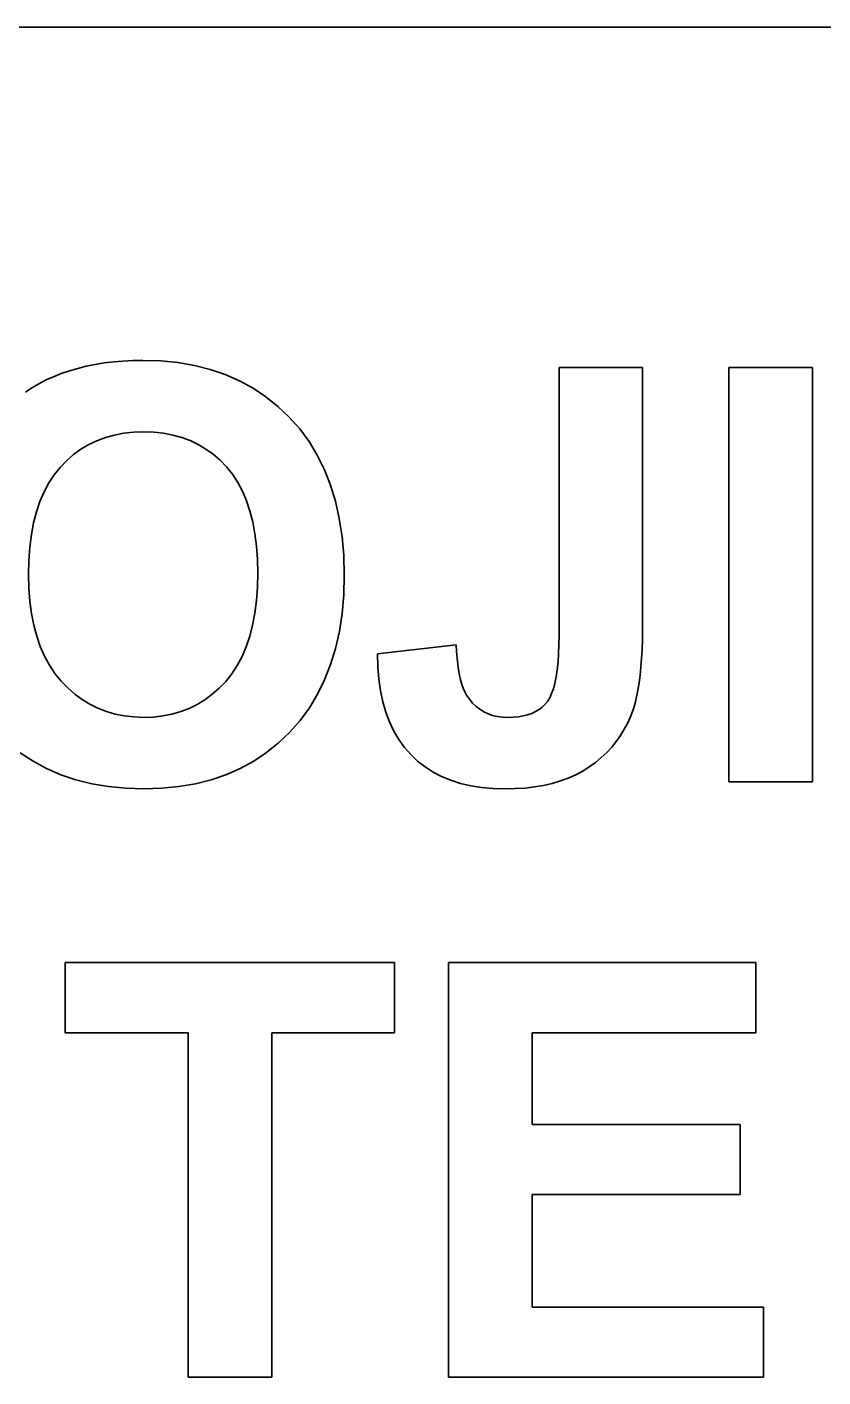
# Model space of a CAD drawing. Extents: x 23 to 587, y 4 to 413.
# Drawn here: x 246.664 to 248.586, y 164.786 to 168.044 of the extents above; entities that cross this region are included whole.
import ezdxf

# ---------------------------------------------------------------- set-up
doc = ezdxf.new("R2010")
doc.units = 0
doc.layers.get('0').update_dxf_attribs({"lineweight": 13})

# ---------------------------------------------------------------- blocks, each defined once
blk = doc.blocks.new('BLOCK7080')
at = {"color": 7, "lineweight": 35}
blk.add_line((-63, 55.05), (-17, 55.05), dxfattribs=at)
at = {"color": 7, "lineweight": 35, "ltscale": 0.001107}
for p, q in [((-43.574, 53.4215), (-43.5303, 53.4286)), ((-43.6366, 51.8041), (-43.6722, 51.8304))]:
    blk.add_line(p, q, dxfattribs=at)
at = {"color": 7, "lineweight": 35, "ltscale": 0.001129}
for p, q in [((-43.5303, 53.4286), (-43.4854, 53.4341)), ((-43.6722, 51.8304), (-43.7061, 51.8602))]:
    blk.add_line(p, q, dxfattribs=at)
at = {"color": 7, "lineweight": 35, "ltscale": 0.001154}
blk.add_line((-43.4854, 53.4341), (-43.4395, 53.4381), dxfattribs=at)
at = {"color": 7, "lineweight": 35, "ltscale": 0.001179}
blk.add_line((-43.4395, 53.4381), (-43.3924, 53.4405), dxfattribs=at)
at = {"color": 7, "lineweight": 35, "ltscale": 0.001207}
blk.add_line((-43.3924, 53.4405), (-43.3441, 53.4413), dxfattribs=at)
at = {"color": 7, "lineweight": 35, "ltscale": 0.002167}
blk.add_line((-43.3441, 53.4413), (-43.2574, 53.4385), dxfattribs=at)
at = {"color": 7, "lineweight": 35, "ltscale": 0.002088}
blk.add_line((-43.2574, 53.4385), (-43.1743, 53.4303), dxfattribs=at)
at = {"color": 7, "lineweight": 35, "ltscale": 0.002018}
blk.add_line((-43.1743, 53.4303), (-43.0948, 53.4166), dxfattribs=at)
at = {"color": 7, "lineweight": 35, "ltscale": 0.000762368}
blk.add_line((-43.8031, 53.3498), (-43.7752, 53.3621), dxfattribs=at)
at = {"color": 7, "lineweight": 35, "ltscale": 0.00102}
blk.add_line((-43.7752, 53.3621), (-43.7372, 53.3771), dxfattribs=at)
at = {"color": 7, "lineweight": 35, "ltscale": 0.001034}
for p, q in [((-43.7372, 53.3771), (-43.6981, 53.3906)), ((-41.3276, 51.4111), (-41.3673, 51.3995))]:
    blk.add_line(p, q, dxfattribs=at)
at = {"color": 7, "lineweight": 35, "ltscale": 0.001049}
blk.add_line((-43.6981, 53.3906), (-43.6579, 53.4025), dxfattribs=at)
at = {"color": 7, "lineweight": 35, "ltscale": 0.001066}
blk.add_line((-43.6579, 53.4025), (-43.6165, 53.4128), dxfattribs=at)
at = {"color": 7, "lineweight": 35, "ltscale": 0.001085}
for p, q in [((-43.6165, 53.4128), (-43.574, 53.4215)), ((-43.0444, 51.8034), (-43.0814, 51.7808)), ((-43.1202, 51.7617), (-43.1607, 51.746))]:
    blk.add_line(p, q, dxfattribs=at)
at = {"color": 7, "lineweight": 35, "ltscale": 0.001961}
blk.add_line((-43.0948, 53.4166), (-43.0187, 53.3974), dxfattribs=at)
at = {"color": 7, "lineweight": 35, "ltscale": 0.001915}
blk.add_line((-43.0187, 53.3974), (-42.9462, 53.3727), dxfattribs=at)
at = {"color": 7, "lineweight": 35, "ltscale": 0.001882}
for p, q in [((-42.9462, 53.3727), (-42.8773, 53.3425)), ((-42.6347, 51.6466), (-42.6891, 51.5946))]:
    blk.add_line(p, q, dxfattribs=at)
at = {"color": 7, "lineweight": 35, "ltscale": 0.010061}
blk.add_line((-41.3345, 53.4071), (-40.9321, 53.4071), dxfattribs=at)
at = {"color": 7, "lineweight": 35, "ltscale": 0.032299}
blk.add_line((-41.3345, 52.1152), (-41.3345, 53.4071), dxfattribs=at)
at = {"color": 7, "lineweight": 35, "ltscale": 0.031651}
blk.add_line((-40.9321, 53.4071), (-40.9321, 52.1411), dxfattribs=at)
at = {"color": 7, "lineweight": 35, "ltscale": 0.010095}
for p, q in [((-40.5146, 53.4071), (-40.1108, 53.4071)), ((-40.1108, 51.4071), (-40.5146, 51.4071)), ((-42.7208, 48.5346), (-43.1246, 48.5346))]:
    blk.add_line(p, q, dxfattribs=at)
at = {"color": 7, "lineweight": 35, "ltscale": 0.05}
for p, q in [((-40.5146, 51.4071), (-40.5146, 53.4071)), ((-40.1108, 53.4071), (-40.1108, 51.4071)), ((-41.8681, 48.5346), (-41.8681, 50.5346))]:
    blk.add_line(p, q, dxfattribs=at)
at = {"color": 7, "lineweight": 35, "ltscale": 0.00078366}
blk.add_line((-43.9101, 53.2878), (-43.884, 53.3052), dxfattribs=at)
at = {"color": 7, "lineweight": 35, "ltscale": 0.000776102}
blk.add_line((-43.884, 53.3052), (-43.8575, 53.3213), dxfattribs=at)
at = {"color": 7, "lineweight": 35, "ltscale": 0.000770395}
blk.add_line((-43.8575, 53.3213), (-43.8305, 53.3362), dxfattribs=at)
at = {"color": 7, "lineweight": 35, "ltscale": 0.000765465}
blk.add_line((-43.8305, 53.3362), (-43.8031, 53.3498), dxfattribs=at)
at = {"color": 7, "lineweight": 35, "ltscale": 0.001863}
blk.add_line((-42.8773, 53.3425), (-42.8118, 53.3069), dxfattribs=at)
at = {"color": 7, "lineweight": 35, "ltscale": 0.001858}
for p, q in [((-42.8118, 53.3069), (-42.7499, 53.2658)), ((-42.6891, 51.5946), (-42.7471, 51.5481))]:
    blk.add_line(p, q, dxfattribs=at)
at = {"color": 7, "lineweight": 35, "ltscale": 0.001868}
blk.add_line((-42.7499, 53.2658), (-42.6916, 53.2191), dxfattribs=at)
at = {"color": 7, "lineweight": 35, "ltscale": 0.001891}
blk.add_line((-42.6916, 53.2191), (-42.6367, 53.167), dxfattribs=at)
at = {"color": 7, "lineweight": 35, "ltscale": 0.001902}
for p, q in [((-42.6367, 53.167), (-42.5863, 53.1101)), ((-42.5863, 53.1101), (-42.5412, 53.0488))]:
    blk.add_line(p, q, dxfattribs=at)
at = {"color": 7, "lineweight": 35, "ltscale": 0.001089}
blk.add_line((-43.6047, 53.0345), (-43.5654, 53.0533), dxfattribs=at)
at = {"color": 7, "lineweight": 35, "ltscale": 0.0011}
blk.add_line((-43.5654, 53.0533), (-43.5242, 53.0687), dxfattribs=at)
at = {"color": 7, "lineweight": 35, "ltscale": 0.00112}
for p, q in [((-43.5242, 53.0687), (-43.4811, 53.0807)), ((-43.2029, 51.7338), (-43.2469, 51.7251))]:
    blk.add_line(p, q, dxfattribs=at)
at = {"color": 7, "lineweight": 35, "ltscale": 0.001147}
for p, q in [((-43.4811, 53.0807), (-43.436, 53.0892)), ((-42.9437, 51.8921), (-42.9755, 51.8591)), ((-41.4525, 51.3826), (-41.4981, 51.3773))]:
    blk.add_line(p, q, dxfattribs=at)
at = {"color": 7, "lineweight": 35, "ltscale": 0.001182}
for p, q in [((-43.436, 53.0892), (-43.389, 53.0944)), ((-43.7384, 51.8935), (-43.7682, 51.9302))]:
    blk.add_line(p, q, dxfattribs=at)
at = {"color": 7, "lineweight": 35, "ltscale": 0.001225}
blk.add_line((-43.389, 53.0944), (-43.34, 53.0961), dxfattribs=at)
at = {"color": 7, "lineweight": 35, "ltscale": 0.001224}
blk.add_line((-43.34, 53.0961), (-43.291, 53.0944), dxfattribs=at)
at = {"color": 7, "lineweight": 35, "ltscale": 0.001181}
for p, q in [((-43.291, 53.0944), (-43.2441, 53.0893)), ((-43.7974, 52.8494), (-43.7715, 52.8889))]:
    blk.add_line(p, q, dxfattribs=at)
at = {"color": 7, "lineweight": 35, "ltscale": 0.001144}
blk.add_line((-43.2441, 53.0893), (-43.1991, 53.0809), dxfattribs=at)
at = {"color": 7, "lineweight": 35, "ltscale": 0.001115}
blk.add_line((-43.1991, 53.0809), (-43.1561, 53.069), dxfattribs=at)
at = {"color": 7, "lineweight": 35, "ltscale": 0.001094}
blk.add_line((-43.1561, 53.069), (-43.1151, 53.0538), dxfattribs=at)
at = {"color": 7, "lineweight": 35, "ltscale": 0.001082}
for p, q in [((-43.1151, 53.0538), (-43.076, 53.0352)), ((-43.0389, 53.0132), (-43.0038, 52.9878))]:
    blk.add_line(p, q, dxfattribs=at)
at = {"color": 7, "lineweight": 35, "ltscale": 0.001917}
blk.add_line((-42.5412, 53.0488), (-42.5014, 52.9832), dxfattribs=at)
at = {"color": 7, "lineweight": 35, "ltscale": 0.001109}
blk.add_line((-43.7109, 52.9574), (-43.6775, 52.9865), dxfattribs=at)
at = {"color": 7, "lineweight": 35, "ltscale": 0.001093}
blk.add_line((-43.6775, 52.9865), (-43.6421, 53.0122), dxfattribs=at)
at = {"color": 7, "lineweight": 35, "ltscale": 0.001087}
for p, q in [((-43.6421, 53.0122), (-43.6047, 53.0345)), ((-43.5603, 51.762), (-43.5993, 51.7813))]:
    blk.add_line(p, q, dxfattribs=at)
at = {"color": 7, "lineweight": 35, "ltscale": 0.001078}
blk.add_line((-43.076, 53.0352), (-43.0389, 53.0132), dxfattribs=at)
at = {"color": 7, "lineweight": 35, "ltscale": 0.001097}
for p, q in [((-43.0038, 52.9878), (-42.9707, 52.9591)), ((-43.0091, 51.8295), (-43.0444, 51.8034))]:
    blk.add_line(p, q, dxfattribs=at)
at = {"color": 7, "lineweight": 35, "ltscale": 0.001947}
blk.add_line((-42.5014, 52.9832), (-42.4669, 52.9134), dxfattribs=at)
at = {"color": 7, "lineweight": 35, "ltscale": 0.001156}
for p, q in [((-43.7715, 52.8889), (-43.7424, 52.9249)), ((-40.9325, 52.0926), (-40.9338, 52.0464))]:
    blk.add_line(p, q, dxfattribs=at)
at = {"color": 7, "lineweight": 35, "ltscale": 0.001133}
blk.add_line((-43.7424, 52.9249), (-43.7109, 52.9574), dxfattribs=at)
at = {"color": 7, "lineweight": 35, "ltscale": 0.001119}
blk.add_line((-42.9707, 52.9591), (-42.9396, 52.9269), dxfattribs=at)
at = {"color": 7, "lineweight": 35, "ltscale": 0.001142}
blk.add_line((-42.9396, 52.9269), (-42.9109, 52.8913), dxfattribs=at)
at = {"color": 7, "lineweight": 35, "ltscale": 0.001992}
blk.add_line((-42.4669, 52.9134), (-42.4377, 52.8393), dxfattribs=at)
at = {"color": 7, "lineweight": 35, "ltscale": 0.001217}
for p, q in [((-43.8204, 52.8065), (-43.7974, 52.8494)), ((-42.1323, 51.6522), (-42.1531, 51.6962))]:
    blk.add_line(p, q, dxfattribs=at)
at = {"color": 7, "lineweight": 35, "ltscale": 0.001168}
for p, q in [((-42.9109, 52.8913), (-42.8853, 52.8523)), ((-41.9012, 51.4327), (-41.9427, 51.4543))]:
    blk.add_line(p, q, dxfattribs=at)
at = {"color": 7, "lineweight": 35, "ltscale": 0.001205}
blk.add_line((-42.8853, 52.8523), (-42.8627, 52.8097), dxfattribs=at)
at = {"color": 7, "lineweight": 35, "ltscale": 0.001262}
blk.add_line((-43.8402, 52.7601), (-43.8204, 52.8065), dxfattribs=at)
at = {"color": 7, "lineweight": 35, "ltscale": 0.001251}
blk.add_line((-42.8627, 52.8097), (-42.8431, 52.7637), dxfattribs=at)
at = {"color": 7, "lineweight": 35, "ltscale": 0.002049}
blk.add_line((-42.4377, 52.8393), (-42.4138, 52.7609), dxfattribs=at)
at = {"color": 7, "lineweight": 35, "ltscale": 0.001378}
blk.add_line((-43.8708, 52.6568), (-43.857, 52.7102), dxfattribs=at)
at = {"color": 7, "lineweight": 35, "ltscale": 0.001316}
blk.add_line((-43.857, 52.7102), (-43.8402, 52.7601), dxfattribs=at)
at = {"color": 7, "lineweight": 35, "ltscale": 0.001307}
blk.add_line((-42.8431, 52.7637), (-42.8265, 52.7141), dxfattribs=at)
at = {"color": 7, "lineweight": 35, "ltscale": 0.001369}
blk.add_line((-42.8265, 52.7141), (-42.813, 52.6611), dxfattribs=at)
at = {"color": 7, "lineweight": 35, "ltscale": 0.002119}
blk.add_line((-42.4138, 52.7609), (-42.3952, 52.6782), dxfattribs=at)
at = {"color": 7, "lineweight": 35, "ltscale": 0.001446}
blk.add_line((-43.8815, 52.6), (-43.8708, 52.6568), dxfattribs=at)
at = {"color": 7, "lineweight": 35, "ltscale": 0.001437}
for p, q in [((-42.813, 52.6611), (-42.8024, 52.6045)), ((-43.8701, 52.1631), (-43.8811, 52.2195))]:
    blk.add_line(p, q, dxfattribs=at)
at = {"color": 7, "lineweight": 35, "ltscale": 0.0022}
blk.add_line((-42.3952, 52.6782), (-42.382, 52.5912), dxfattribs=at)
at = {"color": 7, "lineweight": 35, "ltscale": 0.00152}
blk.add_line((-43.8891, 52.5396), (-43.8815, 52.6), dxfattribs=at)
at = {"color": 7, "lineweight": 35, "ltscale": 0.001512}
blk.add_line((-42.8024, 52.6045), (-42.7949, 52.5445), dxfattribs=at)
at = {"color": 7, "lineweight": 35, "ltscale": 0.00229}
blk.add_line((-42.382, 52.5912), (-42.374, 52.5), dxfattribs=at)
at = {"color": 7, "lineweight": 35, "ltscale": 0.001599}
blk.add_line((-43.8937, 52.4758), (-43.8891, 52.5396), dxfattribs=at)
at = {"color": 7, "lineweight": 35, "ltscale": 0.001592}
blk.add_line((-42.7949, 52.5445), (-42.7903, 52.481), dxfattribs=at)
at = {"color": 7, "lineweight": 35, "ltscale": 0.001683}
blk.add_line((-43.8952, 52.4085), (-43.8937, 52.4758), dxfattribs=at)
at = {"color": 7, "lineweight": 35, "ltscale": 0.001675}
blk.add_line((-42.7903, 52.481), (-42.7888, 52.414), dxfattribs=at)
at = {"color": 7, "lineweight": 35, "ltscale": 0.002389}
blk.add_line((-42.374, 52.5), (-42.3714, 52.4044), dxfattribs=at)
at = {"color": 7, "lineweight": 35, "ltscale": 0.001658}
blk.add_line((-43.8937, 52.3422), (-43.8952, 52.4085), dxfattribs=at)
at = {"color": 7, "lineweight": 35, "ltscale": 0.001696}
blk.add_line((-42.7888, 52.414), (-42.7904, 52.3461), dxfattribs=at)
at = {"color": 7, "lineweight": 35, "ltscale": 0.00237}
blk.add_line((-42.3714, 52.4044), (-42.374, 52.3097), dxfattribs=at)
at = {"color": 7, "lineweight": 35, "ltscale": 0.001579}
blk.add_line((-43.889, 52.2792), (-43.8937, 52.3422), dxfattribs=at)
at = {"color": 7, "lineweight": 35, "ltscale": 0.001613}
blk.add_line((-42.7904, 52.3461), (-42.795, 52.2818), dxfattribs=at)
at = {"color": 7, "lineweight": 35, "ltscale": 0.001506}
blk.add_line((-43.8811, 52.2195), (-43.889, 52.2792), dxfattribs=at)
at = {"color": 7, "lineweight": 35, "ltscale": 0.001534}
blk.add_line((-42.795, 52.2818), (-42.8028, 52.2209), dxfattribs=at)
at = {"color": 7, "lineweight": 35, "ltscale": 0.002272}
blk.add_line((-42.374, 52.3097), (-42.3819, 52.2191), dxfattribs=at)
at = {"color": 7, "lineweight": 35, "ltscale": 0.00146}
blk.add_line((-42.8028, 52.2209), (-42.8136, 52.1635), dxfattribs=at)
at = {"color": 7, "lineweight": 35, "ltscale": 0.002183}
blk.add_line((-42.3819, 52.2191), (-42.3951, 52.1328), dxfattribs=at)
at = {"color": 7, "lineweight": 35, "ltscale": 0.001375}
blk.add_line((-43.856, 52.1099), (-43.8701, 52.1631), dxfattribs=at)
at = {"color": 7, "lineweight": 35, "ltscale": 0.001392}
blk.add_line((-42.8136, 52.1635), (-42.8275, 52.1096), dxfattribs=at)
at = {"color": 7, "lineweight": 35, "ltscale": 0.002103}
for p, q in [((-42.3951, 52.1328), (-42.4135, 52.0507)), ((-43.426, 51.3758), (-43.5098, 51.3839))]:
    blk.add_line(p, q, dxfattribs=at)
at = {"color": 7, "lineweight": 35, "ltscale": 0.001213}
blk.add_line((-40.9321, 52.1411), (-40.9325, 52.0926), dxfattribs=at)
at = {"color": 7, "lineweight": 35, "ltscale": 0.001319}
blk.add_line((-43.8388, 52.06), (-43.856, 52.1099), dxfattribs=at)
at = {"color": 7, "lineweight": 35, "ltscale": 0.001271}
blk.add_line((-43.8184, 52.0135), (-43.8388, 52.06), dxfattribs=at)
at = {"color": 7, "lineweight": 35, "ltscale": 0.001277}
blk.add_line((-42.8446, 52.0591), (-42.8647, 52.0122), dxfattribs=at)
at = {"color": 7, "lineweight": 35, "ltscale": 0.001331}
blk.add_line((-42.8275, 52.1096), (-42.8446, 52.0591), dxfattribs=at)
at = {"color": 7, "lineweight": 35, "ltscale": 0.009578}
blk.add_line((-42.2117, 52.0252), (-41.8311, 52.0688), dxfattribs=at)
at = {"color": 7, "lineweight": 35, "ltscale": 0.000835023}
blk.add_line((-41.8311, 52.0688), (-41.8294, 52.0354), dxfattribs=at)
at = {"color": 7, "lineweight": 35, "ltscale": 0.00109}
blk.add_line((-41.3368, 52.0247), (-41.3351, 52.0683), dxfattribs=at)
at = {"color": 7, "lineweight": 35, "ltscale": 0.001173}
for p, q in [((-41.3351, 52.0683), (-41.3345, 52.1152)), ((-42.9143, 51.9287), (-42.9437, 51.8921))]:
    blk.add_line(p, q, dxfattribs=at)
at = {"color": 7, "lineweight": 35, "ltscale": 0.001232}
blk.add_line((-43.7948, 51.9702), (-43.8184, 52.0135), dxfattribs=at)
at = {"color": 7, "lineweight": 35, "ltscale": 0.001233}
blk.add_line((-42.8647, 52.0122), (-42.8879, 51.9687), dxfattribs=at)
at = {"color": 7, "lineweight": 35, "ltscale": 0.002036}
blk.add_line((-42.4135, 52.0507), (-42.4372, 51.9728), dxfattribs=at)
at = {"color": 7, "lineweight": 35, "ltscale": 0.001565}
blk.add_line((-42.2099, 51.9626), (-42.2117, 52.0252), dxfattribs=at)
at = {"color": 7, "lineweight": 35, "ltscale": 0.000785958}
blk.add_line((-41.8294, 52.0354), (-41.8269, 52.0041), dxfattribs=at)
at = {"color": 7, "lineweight": 35, "ltscale": 0.000737538}
blk.add_line((-41.8269, 52.0041), (-41.8237, 51.9748), dxfattribs=at)
at = {"color": 7, "lineweight": 35, "ltscale": 0.00101}
blk.add_line((-41.3396, 51.9844), (-41.3368, 52.0247), dxfattribs=at)
at = {"color": 7, "lineweight": 35, "ltscale": 0.001043}
blk.add_line((-40.936, 52.0025), (-40.9391, 51.9608), dxfattribs=at)
at = {"color": 7, "lineweight": 35, "ltscale": 0.001099}
for p, q in [((-40.9338, 52.0464), (-40.936, 52.0025)), ((-43.1607, 51.746), (-43.2029, 51.7338))]:
    blk.add_line(p, q, dxfattribs=at)
at = {"color": 7, "lineweight": 35, "ltscale": 0.001201}
blk.add_line((-43.7682, 51.9302), (-43.7948, 51.9702), dxfattribs=at)
at = {"color": 7, "lineweight": 35, "ltscale": 0.001197}
blk.add_line((-42.8879, 51.9687), (-42.9143, 51.9287), dxfattribs=at)
at = {"color": 7, "lineweight": 35, "ltscale": 0.001979}
blk.add_line((-42.4372, 51.9728), (-42.4662, 51.8991), dxfattribs=at)
at = {"color": 7, "lineweight": 35, "ltscale": 0.001492}
blk.add_line((-42.2049, 51.9031), (-42.2099, 51.9626), dxfattribs=at)
at = {"color": 7, "lineweight": 35, "ltscale": 0.000689936}
blk.add_line((-41.8237, 51.9748), (-41.8198, 51.9475), dxfattribs=at)
at = {"color": 7, "lineweight": 35, "ltscale": 0.000643192}
blk.add_line((-41.8198, 51.9475), (-41.8151, 51.9222), dxfattribs=at)
at = {"color": 7, "lineweight": 35, "ltscale": 0.000850861}
blk.add_line((-41.3485, 51.9138), (-41.3435, 51.9475), dxfattribs=at)
at = {"color": 7, "lineweight": 35, "ltscale": 0.000929092}
blk.add_line((-41.3435, 51.9475), (-41.3396, 51.9844), dxfattribs=at)
at = {"color": 7, "lineweight": 35, "ltscale": 0.000989109}
blk.add_line((-40.9391, 51.9608), (-40.943, 51.9215), dxfattribs=at)
at = {"color": 7, "lineweight": 35, "ltscale": 0.001158}
blk.add_line((-43.7061, 51.8602), (-43.7384, 51.8935), dxfattribs=at)
at = {"color": 7, "lineweight": 35, "ltscale": 0.001936}
blk.add_line((-42.4662, 51.8991), (-42.5004, 51.8297), dxfattribs=at)
at = {"color": 7, "lineweight": 35, "ltscale": 0.001425}
blk.add_line((-42.1967, 51.8467), (-42.2049, 51.9031), dxfattribs=at)
at = {"color": 7, "lineweight": 35, "ltscale": 0.00059767}
blk.add_line((-41.8151, 51.9222), (-41.8097, 51.8989), dxfattribs=at)
at = {"color": 7, "lineweight": 35, "ltscale": 0.000552853}
blk.add_line((-41.8097, 51.8989), (-41.8035, 51.8776), dxfattribs=at)
at = {"color": 7, "lineweight": 35, "ltscale": 0.000511312}
blk.add_line((-41.8035, 51.8776), (-41.7966, 51.8584), dxfattribs=at)
at = {"color": 7, "lineweight": 35, "ltscale": 0.00069924}
blk.add_line((-41.3619, 51.8565), (-41.3547, 51.8835), dxfattribs=at)
at = {"color": 7, "lineweight": 35, "ltscale": 0.000773814}
blk.add_line((-41.3547, 51.8835), (-41.3485, 51.9138), dxfattribs=at)
at = {"color": 7, "lineweight": 35, "ltscale": 0.000880513}
blk.add_line((-40.9478, 51.8844), (-40.9535, 51.8497), dxfattribs=at)
at = {"color": 7, "lineweight": 35, "ltscale": 0.000933935}
blk.add_line((-40.943, 51.9215), (-40.9478, 51.8844), dxfattribs=at)
at = {"color": 7, "lineweight": 35, "ltscale": 0.001092}
blk.add_line((-43.5993, 51.7813), (-43.6366, 51.8041), dxfattribs=at)
at = {"color": 7, "lineweight": 35, "ltscale": 0.001118}
blk.add_line((-42.9755, 51.8591), (-43.0091, 51.8295), dxfattribs=at)
at = {"color": 7, "lineweight": 35, "ltscale": 0.001907}
blk.add_line((-42.5004, 51.8297), (-42.5399, 51.7644), dxfattribs=at)
at = {"color": 7, "lineweight": 35, "ltscale": 0.001362}
blk.add_line((-42.1853, 51.7934), (-42.1967, 51.8467), dxfattribs=at)
at = {"color": 7, "lineweight": 35, "ltscale": 0.00047058}
blk.add_line((-41.7966, 51.8584), (-41.789, 51.8412), dxfattribs=at)
at = {"color": 7, "lineweight": 35, "ltscale": 0.000433748}
blk.add_line((-41.789, 51.8412), (-41.7806, 51.826), dxfattribs=at)
at = {"color": 7, "lineweight": 35, "ltscale": 0.000617033}
blk.add_line((-41.7806, 51.826), (-41.7669, 51.8055), dxfattribs=at)
at = {"color": 7, "lineweight": 35, "ltscale": 0.000593923}
blk.add_line((-41.7669, 51.8055), (-41.7517, 51.7872), dxfattribs=at)
at = {"color": 7, "lineweight": 35, "ltscale": 0.000503129}
blk.add_line((-41.3905, 51.7953), (-41.3798, 51.8124), dxfattribs=at)
at = {"color": 7, "lineweight": 35, "ltscale": 0.000562335}
blk.add_line((-41.3798, 51.8124), (-41.3703, 51.8327), dxfattribs=at)
at = {"color": 7, "lineweight": 35, "ltscale": 0.000628831}
blk.add_line((-41.3703, 51.8327), (-41.3619, 51.8565), dxfattribs=at)
at = {"color": 7, "lineweight": 35, "ltscale": 0.000777035}
blk.add_line((-40.96, 51.8172), (-40.9674, 51.787), dxfattribs=at)
at = {"color": 7, "lineweight": 35, "ltscale": 0.000828082}
blk.add_line((-40.9535, 51.8497), (-40.96, 51.8172), dxfattribs=at)
at = {"color": 7, "lineweight": 35, "ltscale": 0.001091}
blk.add_line((-43.5196, 51.7463), (-43.5603, 51.762), dxfattribs=at)
at = {"color": 7, "lineweight": 35, "ltscale": 0.001103}
blk.add_line((-43.4773, 51.734), (-43.5196, 51.7463), dxfattribs=at)
at = {"color": 7, "lineweight": 35, "ltscale": 0.001123}
blk.add_line((-43.4332, 51.7252), (-43.4773, 51.734), dxfattribs=at)
at = {"color": 7, "lineweight": 35, "ltscale": 0.001081}
blk.add_line((-43.0814, 51.7808), (-43.1202, 51.7617), dxfattribs=at)
at = {"color": 7, "lineweight": 35, "ltscale": 0.001892}
for p, q in [((-42.5399, 51.7644), (-42.5846, 51.7034)), ((-42.5846, 51.7034), (-42.6347, 51.6466))]:
    blk.add_line(p, q, dxfattribs=at)
at = {"color": 7, "lineweight": 35, "ltscale": 0.001306}
blk.add_line((-42.1708, 51.7433), (-42.1853, 51.7934), dxfattribs=at)
at = {"color": 7, "lineweight": 35, "ltscale": 0.001257}
blk.add_line((-42.1531, 51.6962), (-42.1708, 51.7433), dxfattribs=at)
at = {"color": 7, "lineweight": 35, "ltscale": 0.000577807}
blk.add_line((-41.7517, 51.7872), (-41.7352, 51.771), dxfattribs=at)
at = {"color": 7, "lineweight": 35, "ltscale": 0.000567767}
blk.add_line((-41.7352, 51.771), (-41.7173, 51.757), dxfattribs=at)
at = {"color": 7, "lineweight": 35, "ltscale": 0.000565059}
blk.add_line((-41.7173, 51.757), (-41.6981, 51.7451), dxfattribs=at)
at = {"color": 7, "lineweight": 35, "ltscale": 0.000568938}
blk.add_line((-41.6981, 51.7451), (-41.6775, 51.7355), dxfattribs=at)
at = {"color": 7, "lineweight": 35, "ltscale": 0.000580814}
blk.add_line((-41.6775, 51.7355), (-41.6555, 51.7279), dxfattribs=at)
at = {"color": 7, "lineweight": 35, "ltscale": 0.000526551}
blk.add_line((-41.4861, 51.7305), (-41.4662, 51.7375), dxfattribs=at)
at = {"color": 7, "lineweight": 35, "ltscale": 0.000504342}
blk.add_line((-41.4662, 51.7375), (-41.4479, 51.746), dxfattribs=at)
at = {"color": 7, "lineweight": 35, "ltscale": 0.000487408}
blk.add_line((-41.4479, 51.746), (-41.4311, 51.756), dxfattribs=at)
at = {"color": 7, "lineweight": 35, "ltscale": 0.000476403}
blk.add_line((-41.4311, 51.756), (-41.416, 51.7675), dxfattribs=at)
at = {"color": 7, "lineweight": 35, "ltscale": 0.000471182}
blk.add_line((-41.416, 51.7675), (-41.4024, 51.7806), dxfattribs=at)
at = {"color": 7, "lineweight": 35, "ltscale": 0.000473046}
blk.add_line((-41.4024, 51.7806), (-41.3905, 51.7953), dxfattribs=at)
at = {"color": 7, "lineweight": 35, "ltscale": 0.000912881}
blk.add_line((-40.9757, 51.7591), (-40.9884, 51.7249), dxfattribs=at)
at = {"color": 7, "lineweight": 35, "ltscale": 0.000726774}
blk.add_line((-40.9674, 51.787), (-40.9757, 51.7591), dxfattribs=at)
at = {"color": 7, "lineweight": 35, "ltscale": 0.001152}
for p, q in [((-43.3874, 51.72), (-43.4332, 51.7252)), ((-42.0508, 51.5388), (-42.0811, 51.5735))]:
    blk.add_line(p, q, dxfattribs=at)
at = {"color": 7, "lineweight": 35, "ltscale": 0.001187}
for p, q in [((-43.34, 51.7182), (-43.3874, 51.72)), ((-43.2926, 51.7199), (-43.34, 51.7182))]:
    blk.add_line(p, q, dxfattribs=at)
at = {"color": 7, "lineweight": 35, "ltscale": 0.00115}
blk.add_line((-43.2469, 51.7251), (-43.2926, 51.7199), dxfattribs=at)
at = {"color": 7, "lineweight": 35, "ltscale": 0.000598531}
blk.add_line((-41.6555, 51.7279), (-41.6322, 51.7225), dxfattribs=at)
at = {"color": 7, "lineweight": 35, "ltscale": 0.000622501}
blk.add_line((-41.6322, 51.7225), (-41.6075, 51.7193), dxfattribs=at)
at = {"color": 7, "lineweight": 35, "ltscale": 0.000652097}
blk.add_line((-41.6075, 51.7193), (-41.5815, 51.7182), dxfattribs=at)
at = {"color": 7, "lineweight": 35, "ltscale": 0.000655827}
blk.add_line((-41.5815, 51.7182), (-41.5552, 51.719), dxfattribs=at)
at = {"color": 7, "lineweight": 35, "ltscale": 0.0006186}
blk.add_line((-41.5552, 51.719), (-41.5306, 51.7213), dxfattribs=at)
at = {"color": 7, "lineweight": 35, "ltscale": 0.00058436}
blk.add_line((-41.5306, 51.7213), (-41.5075, 51.7251), dxfattribs=at)
at = {"color": 7, "lineweight": 35, "ltscale": 0.000553643}
blk.add_line((-41.5075, 51.7251), (-41.4861, 51.7305), dxfattribs=at)
at = {"color": 7, "lineweight": 35, "ltscale": 0.000888292}
blk.add_line((-41.003, 51.692), (-41.0195, 51.6606), dxfattribs=at)
at = {"color": 7, "lineweight": 35, "ltscale": 0.000899069}
blk.add_line((-40.9884, 51.7249), (-41.003, 51.692), dxfattribs=at)
at = {"color": 7, "lineweight": 35, "ltscale": 0.001185}
blk.add_line((-42.1083, 51.6113), (-42.1323, 51.6522), dxfattribs=at)
at = {"color": 7, "lineweight": 35, "ltscale": 0.001164}
blk.add_line((-42.0811, 51.5735), (-42.1083, 51.6113), dxfattribs=at)
at = {"color": 7, "lineweight": 35, "ltscale": 0.000879665}
blk.add_line((-41.0379, 51.6304), (-41.0583, 51.6017), dxfattribs=at)
at = {"color": 7, "lineweight": 35, "ltscale": 0.000882631}
blk.add_line((-41.0195, 51.6606), (-41.0379, 51.6304), dxfattribs=at)
at = {"color": 7, "lineweight": 35, "ltscale": 0.001852}
blk.add_line((-43.8736, 51.5064), (-43.9354, 51.5472), dxfattribs=at)
at = {"color": 7, "lineweight": 35, "ltscale": 0.001849}
blk.add_line((-42.7471, 51.5481), (-42.8086, 51.5071), dxfattribs=at)
at = {"color": 7, "lineweight": 35, "ltscale": 0.001146}
blk.add_line((-42.0175, 51.5073), (-42.0508, 51.5388), dxfattribs=at)
at = {"color": 7, "lineweight": 35, "ltscale": 0.000895907}
blk.add_line((-41.1047, 51.5484), (-41.1307, 51.5238), dxfattribs=at)
at = {"color": 7, "lineweight": 35, "ltscale": 0.000886556}
blk.add_line((-41.0805, 51.5744), (-41.1047, 51.5484), dxfattribs=at)
at = {"color": 7, "lineweight": 35, "ltscale": 0.000881035}
blk.add_line((-41.0583, 51.6017), (-41.0805, 51.5744), dxfattribs=at)
at = {"color": 7, "lineweight": 35, "ltscale": 0.00186}
blk.add_line((-43.8081, 51.471), (-43.8736, 51.5064), dxfattribs=at)
at = {"color": 7, "lineweight": 35, "ltscale": 0.001854}
blk.add_line((-42.8086, 51.5071), (-42.8737, 51.4715), dxfattribs=at)
at = {"color": 7, "lineweight": 35, "ltscale": 0.001143}
blk.add_line((-41.9815, 51.4791), (-42.0175, 51.5073), dxfattribs=at)
at = {"color": 7, "lineweight": 35, "ltscale": 0.001151}
blk.add_line((-41.9427, 51.4543), (-41.9815, 51.4791), dxfattribs=at)
at = {"color": 7, "lineweight": 35, "ltscale": 0.000940545}
blk.add_line((-41.1886, 51.4788), (-41.2204, 51.4587), dxfattribs=at)
at = {"color": 7, "lineweight": 35, "ltscale": 0.000924895}
blk.add_line((-41.1587, 51.5006), (-41.1886, 51.4788), dxfattribs=at)
at = {"color": 7, "lineweight": 35, "ltscale": 0.000908717}
blk.add_line((-41.1307, 51.5238), (-41.1587, 51.5006), dxfattribs=at)
at = {"color": 7, "lineweight": 35, "ltscale": 0.001883}
blk.add_line((-43.739, 51.4411), (-43.8081, 51.471), dxfattribs=at)
at = {"color": 7, "lineweight": 35, "ltscale": 0.00192}
blk.add_line((-43.6663, 51.4166), (-43.739, 51.4411), dxfattribs=at)
at = {"color": 7, "lineweight": 35, "ltscale": 0.001969}
blk.add_line((-43.5898, 51.3975), (-43.6663, 51.4166), dxfattribs=at)
at = {"color": 7, "lineweight": 35, "ltscale": 0.001953}
blk.add_line((-43.0145, 51.4168), (-43.0902, 51.3977), dxfattribs=at)
at = {"color": 7, "lineweight": 35, "ltscale": 0.001906}
blk.add_line((-42.9423, 51.4414), (-43.0145, 51.4168), dxfattribs=at)
at = {"color": 7, "lineweight": 35, "ltscale": 0.001873}
blk.add_line((-42.8737, 51.4715), (-42.9423, 51.4414), dxfattribs=at)
at = {"color": 7, "lineweight": 35, "ltscale": 0.001196}
blk.add_line((-41.857, 51.4145), (-41.9012, 51.4327), dxfattribs=at)
at = {"color": 7, "lineweight": 35, "ltscale": 0.001231}
blk.add_line((-41.8101, 51.3995), (-41.857, 51.4145), dxfattribs=at)
at = {"color": 7, "lineweight": 35, "ltscale": 0.001003}
blk.add_line((-41.2899, 51.4248), (-41.3276, 51.4111), dxfattribs=at)
at = {"color": 7, "lineweight": 35, "ltscale": 0.000977685}
blk.add_line((-41.2542, 51.4407), (-41.2899, 51.4248), dxfattribs=at)
at = {"color": 7, "lineweight": 35, "ltscale": 0.000956684}
blk.add_line((-41.2204, 51.4587), (-41.2542, 51.4407), dxfattribs=at)
at = {"color": 7, "lineweight": 35, "ltscale": 0.002031}
blk.add_line((-43.5098, 51.3839), (-43.5898, 51.3975), dxfattribs=at)
at = {"color": 7, "lineweight": 35, "ltscale": 0.002186}
blk.add_line((-43.3386, 51.373), (-43.426, 51.3758), dxfattribs=at)
at = {"color": 7, "lineweight": 35, "ltscale": 0.00216}
blk.add_line((-43.2523, 51.3758), (-43.3386, 51.373), dxfattribs=at)
at = {"color": 7, "lineweight": 35, "ltscale": 0.00208}
blk.add_line((-43.1695, 51.384), (-43.2523, 51.3758), dxfattribs=at)
at = {"color": 7, "lineweight": 35, "ltscale": 0.002011}
blk.add_line((-43.0902, 51.3977), (-43.1695, 51.384), dxfattribs=at)
at = {"color": 7, "lineweight": 35, "ltscale": 0.001275}
blk.add_line((-41.7605, 51.388), (-41.8101, 51.3995), dxfattribs=at)
at = {"color": 7, "lineweight": 35, "ltscale": 0.001326}
blk.add_line((-41.7081, 51.3797), (-41.7605, 51.388), dxfattribs=at)
at = {"color": 7, "lineweight": 35, "ltscale": 0.001383}
blk.add_line((-41.6529, 51.3747), (-41.7081, 51.3797), dxfattribs=at)
at = {"color": 7, "lineweight": 35, "ltscale": 0.001447}
blk.add_line((-41.5951, 51.373), (-41.6529, 51.3747), dxfattribs=at)
at = {"color": 7, "lineweight": 35, "ltscale": 0.001238}
blk.add_line((-41.5456, 51.3741), (-41.5951, 51.373), dxfattribs=at)
at = {"color": 7, "lineweight": 35, "ltscale": 0.001191}
blk.add_line((-41.4981, 51.3773), (-41.5456, 51.3741), dxfattribs=at)
at = {"color": 7, "lineweight": 35, "ltscale": 0.001106}
blk.add_line((-41.4089, 51.39), (-41.4525, 51.3826), dxfattribs=at)
at = {"color": 7, "lineweight": 35, "ltscale": 0.001068}
blk.add_line((-41.3673, 51.3995), (-41.4089, 51.39), dxfattribs=at)
at = {"color": 7, "lineweight": 35, "ltscale": 0.039734}
blk.add_line((-43.718, 50.5346), (-42.1287, 50.5346), dxfattribs=at)
at = {"color": 7, "lineweight": 35, "ltscale": 0.008459}
for p, q in [((-43.718, 50.1962), (-43.718, 50.5346)), ((-42.1287, 50.5346), (-42.1287, 50.1962)), ((-40.3852, 50.5346), (-40.3852, 50.1962))]:
    blk.add_line(p, q, dxfattribs=at)
at = {"color": 7, "lineweight": 35, "ltscale": 0.037074}
blk.add_line((-41.8681, 50.5346), (-40.3852, 50.5346), dxfattribs=at)
at = {"color": 7, "lineweight": 35, "ltscale": 0.014836}
blk.add_line((-43.1246, 50.1962), (-43.718, 50.1962), dxfattribs=at)
at = {"color": 7, "lineweight": 35, "ltscale": 0.041541}
for p, q in [((-43.1246, 48.5346), (-43.1246, 50.1962)), ((-42.7208, 50.1962), (-42.7208, 48.5346))]:
    blk.add_line(p, q, dxfattribs=at)
at = {"color": 7, "lineweight": 35, "ltscale": 0.014802}
blk.add_line((-42.1287, 50.1962), (-42.7208, 50.1962), dxfattribs=at)
at = {"color": 7, "lineweight": 35, "ltscale": 0.011084}
blk.add_line((-41.4643, 50.1962), (-41.4643, 49.7529), dxfattribs=at)
at = {"color": 7, "lineweight": 35, "ltscale": 0.026978}
blk.add_line((-40.3852, 50.1962), (-41.4643, 50.1962), dxfattribs=at)
at = {"color": 7, "lineweight": 35, "ltscale": 0.025102}
for p, q in [((-41.4643, 49.7529), (-40.4602, 49.7529)), ((-40.4602, 49.4159), (-41.4643, 49.4159))]:
    blk.add_line(p, q, dxfattribs=at)
at = {"color": 7, "lineweight": 35, "ltscale": 0.008424}
for p, q in [((-40.4602, 49.7529), (-40.4602, 49.4159)), ((-40.347, 48.8716), (-40.347, 48.5346))]:
    blk.add_line(p, q, dxfattribs=at)
at = {"color": 7, "lineweight": 35, "ltscale": 0.013609}
blk.add_line((-41.4643, 49.4159), (-41.4643, 48.8716), dxfattribs=at)
at = {"color": 7, "lineweight": 35, "ltscale": 0.027933}
blk.add_line((-41.4643, 48.8716), (-40.347, 48.8716), dxfattribs=at)
at = {"color": 7, "lineweight": 35, "ltscale": 0.038029}
blk.add_line((-40.347, 48.5346), (-41.8681, 48.5346), dxfattribs=at)

msp = doc.modelspace()

# ---------------------------------------------------------------- block references
at = {"lineweight": 0, "xscale": 0.5, "yscale": 0.5, "zscale": 0.5}
msp.add_blockref('BLOCK7080', (268.6158, 140.5185), dxfattribs=at)

doc.saveas('drawing.dxf')
